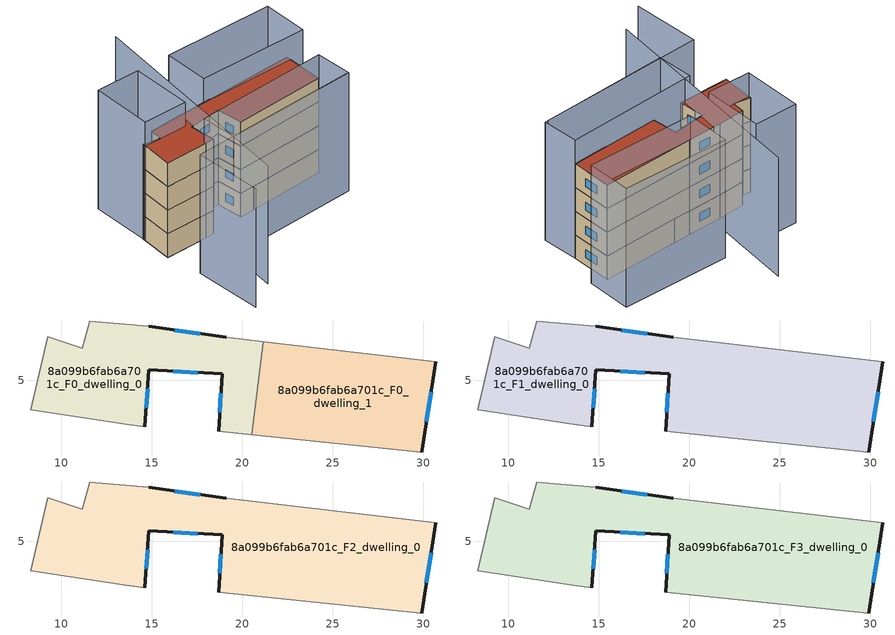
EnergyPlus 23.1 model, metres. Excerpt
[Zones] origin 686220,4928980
8a099b6fab6a701c_F0_dwelling_0
 floor ground (EU_floor_Construction): 20.52,1.98 21.16,7.13 19.12,7.37 14.82,7.97 11.56,8.27 11.16,6.76 9.24,7.4 8.3,3.36 13.57,2.56 14.62,2.43 14.84,5.57 18.88,5.35 18.7,2.17 z0
 wall outside (EU_wall_Construction): 18.7,2.17 18.88,5.35 14.84,5.57 14.62,2.43 / 14.82,7.97 19.12,7.37 z0:3
 wall adiabatic (EU_wall_Construction): 14.62,2.43 13.57,2.56 8.3,3.36 9.24,7.4 11.16,6.76 11.56,8.27 14.82,7.97 / 19.12,7.37 21.16,7.13 / 20.52,1.98 18.7,2.17 z0:3
 wall to 8a099b6fab6a701c_F0_dwelling_1 (EU_wall_Construction): 21.16,7.13 20.52,1.98 z0:3
 window (EU_Window_Construction): 18.76,3.23 18.82,4.29 / 17.53,5.42 16.19,5.49 / 14.77,4.52 14.69,3.47 / 16.25,7.77 17.69,7.57 z1:2
8a099b6fab6a701c_F0_dwelling_1
 floor ground (EU_floor_Construction): 29.91,1.03 30.7,6.01 21.16,7.13 20.52,1.98 z0
 wall outside (EU_wall_Construction): 30.7,6.01 29.91,1.03 z0:3
 wall adiabatic (EU_wall_Construction): 21.16,7.13 30.7,6.01 / 29.91,1.03 20.52,1.98 z0:3
 window (EU_Window_Construction): 30.44,4.35 30.17,2.69 z1:2
8a099b6fab6a701c_F1_dwelling_0
 floor to 8a099b6fab6a701c_F0_dwelling_0 (EU_floor_Construction): 20.52,1.98 21.16,7.13 19.12,7.37 14.82,7.97 11.56,8.27 11.16,6.76 9.24,7.4 8.3,3.36 13.57,2.56 14.62,2.43 14.84,5.57 18.88,5.35 18.7,2.17 z3
 floor to 8a099b6fab6a701c_F0_dwelling_1 (EU_floor_Construction): 29.91,1.03 30.7,6.01 21.16,7.13 20.52,1.98 z3
 wall outside (EU_wall_Construction): 18.7,2.17 18.88,5.35 14.84,5.57 14.62,2.43 / 14.82,7.97 19.12,7.37 / 30.7,6.01 29.91,1.03 z3:6
 wall adiabatic (EU_wall_Construction): 14.62,2.43 13.57,2.56 8.3,3.36 9.24,7.4 11.16,6.76 11.56,8.27 14.82,7.97 / 19.12,7.37 30.7,6.01 / 29.91,1.03 18.7,2.17 z3:6
 window (EU_Window_Construction): 18.76,3.23 18.82,4.29 / 17.53,5.42 16.19,5.49 / 14.77,4.52 14.69,3.47 / 16.25,7.77 17.69,7.57 / 30.44,4.35 30.17,2.69 z4:5
8a099b6fab6a701c_F2_dwelling_0
 floor to 8a099b6fab6a701c_F1_dwelling_0 (EU_floor_Construction): 29.91,1.03 30.7,6.01 19.12,7.37 14.82,7.97 11.56,8.27 11.16,6.76 9.24,7.4 8.3,3.36 13.57,2.56 14.62,2.43 14.84,5.57 18.88,5.35 18.7,2.17 z6
 wall outside (EU_wall_Construction): 18.7,2.17 18.88,5.35 14.84,5.57 14.62,2.43 / 14.82,7.97 19.12,7.37 / 30.7,6.01 29.91,1.03 z6:9
 wall adiabatic (EU_wall_Construction): 14.62,2.43 13.57,2.56 8.3,3.36 9.24,7.4 11.16,6.76 11.56,8.27 14.82,7.97 / 19.12,7.37 30.7,6.01 / 29.91,1.03 18.7,2.17 z6:9
 window (EU_Window_Construction): 18.76,3.23 18.82,4.29 / 17.53,5.42 16.19,5.49 / 14.77,4.52 14.69,3.47 / 16.25,7.77 17.69,7.57 / 30.44,4.35 30.17,2.69 z7:8
8a099b6fab6a701c_F3_dwelling_0
 floor to 8a099b6fab6a701c_F2_dwelling_0 (EU_floor_Construction): 29.91,1.03 30.7,6.01 19.12,7.37 14.82,7.97 11.56,8.27 11.16,6.76 9.24,7.4 8.3,3.36 13.57,2.56 14.62,2.43 14.84,5.57 18.88,5.35 18.7,2.17 z9
 wall outside (EU_wall_Construction): 18.7,2.17 18.88,5.35 14.84,5.57 14.62,2.43 / 14.82,7.97 19.12,7.37 / 30.7,6.01 29.91,1.03 z9:12
 wall adiabatic (EU_wall_Construction): 14.62,2.43 13.57,2.56 8.3,3.36 9.24,7.4 11.16,6.76 11.56,8.27 14.82,7.97 / 19.12,7.37 30.7,6.01 / 29.91,1.03 18.7,2.17 z9:12
 window (EU_Window_Construction): 18.76,3.23 18.82,4.29 / 17.53,5.42 16.19,5.49 / 14.77,4.52 14.69,3.47 / 16.25,7.77 17.69,7.57 / 30.44,4.35 30.17,2.69 z10:11
 roof outside (EU_roof_Construction): 30.7,6.01 29.91,1.03 18.7,2.17 18.88,5.35 14.84,5.57 14.62,2.43 13.57,2.56 8.3,3.36 9.24,7.4 11.16,6.76 11.56,8.27 14.82,7.97 19.12,7.37 z12
shading: 7.38,-9.29 8.32,-1.01 / 8.32,-1.01 29.09,-3.36 / 18.91,19.15 11.35,-7.59 / 29.43,-3.4 13.04,-1.61 / 13.04,-1.61 13.52,2.82 / 13.52,2.82 29.91,1.03 / 29.91,1.03 29.43,-3.4 / 19.91,12.85 33.17,10.63 / 33.17,10.63 32.26,5.17 / 32.26,5.17 18.99,7.39 / 18.99,7.39 19.91,12.85 / 15.75,13.56 14.53,6.2 / 14.53,6.2 9.19,7.09 / 9.19,7.09 10.41,14.44 / 10.41,14.44 15.75,13.56 z0:15
[Building]
EU S2 Campaign: North Axis=0; Terrain=City; Solar Distribution=FullExterior
[Site:Location]
Bologna: Latitude=44.5; Longitude=11.25; Time Zone=1; Elevation=37
[SizingPeriod:WeatherFileDays]
AnnualSizingPeriod: Begin Month=1; Begin Day of Month=1; End Month=12; End Day of Month=31; Day of Week for Start Day=Monday; Use Weather File Daylight Saving Period=No; Use Weather File Rain and Snow Indicators=No
[MATERIAL]
EU_InternalMass_Material: Roughness=MediumRough; Thickness=0.1; Conductivity=1; Density=1800; Specific Heat=900; Thermal Absorptance=0.9; Solar Absorptance=0.7; Visible Absorptance=0.7
[MATERIAL:NOMASS] Roughness=MediumRough; Thermal Absorptance=0.9; Solar Absorptance=0.7; Visible Absorptance=0.7
Name | Thermal Resistance
EU_wall_NoMass | 0.937881
EU_roof_NoMass | 0.548572
EU_floor_NoMass | 0.71348
[WINDOWMATERIAL:SIMPLEGLAZINGSYSTEM]
EU_Window_SimpleGlazing: UFactor=4.25633; Solar Heat Gain Coefficient=0.85; Visible Transmittance=0.85
[CONSTRUCTION]
EU_wall_Construction: EU_wall_NoMass
EU_roof_Construction: EU_roof_NoMass
EU_floor_Construction: EU_floor_NoMass
EU_InternalMass_Construction: EU_InternalMass_Material
EU_Window_Construction: EU_Window_SimpleGlazing
[ZONE] Type=1; Multiplier=1; Ceiling Height=autocalculate; Floor Area=autocalculate; Part of Total Floor Area=Yes
Name | Volume
8a099b6fab6a701c_F0_dwelling_0 | 146.144
8a099b6fab6a701c_F1_dwelling_0 | 292.281
8a099b6fab6a701c_F2_dwelling_0; 8a099b6fab6a701c_F3_dwelling_0 | 292.287
8a099b6fab6a701c_F0_dwelling_1 | 146.141
[INTERNALMASS] Construction=EU_InternalMass_Construction
Name | Zone or ZoneList | Surface Area
8a099b6fab6a701c_F0_dwelling_0_EU_InternalMass | 8a099b6fab6a701c_F0_dwelling_0 | 48.7148
8a099b6fab6a701c_F0_dwelling_1_EU_InternalMass | 8a099b6fab6a701c_F0_dwelling_1 | 48.714
8a099b6fab6a701c_F1_dwelling_0_EU_InternalMass | 8a099b6fab6a701c_F1_dwelling_0 | 97.4285
8a099b6fab6a701c_F2_dwelling_0_EU_InternalMass | 8a099b6fab6a701c_F2_dwelling_0 | 97.4285
8a099b6fab6a701c_F3_dwelling_0_EU_InternalMass | 8a099b6fab6a701c_F3_dwelling_0 | 97.4285
[OTHEREQUIPMENT] Fuel Type=Electricity; Design Level Calculation Method=Watts/Area; Power per Zone Floor Area=1; Fraction Latent=0; Fraction Radiant=0; Fraction Lost=0; Carbon Dioxide Generation Rate=0; EndUse Subcategory=EU_Step8_InternalGains
Name | Zone or ZoneList or Space or SpaceList | Schedule
EU_Step8_InternalGain_8a099b6fab6a701c_F0_dwelling_0_f000 | 8a099b6fab6a701c_F0_dwelling_0 | EU_Step8_GainSchedule_8a099b6fab6a701c_F0_dwelling_0_f000
EU_Step8_InternalGain_8a099b6fab6a701c_F0_dwelling_1_f000 | 8a099b6fab6a701c_F0_dwelling_1 | EU_Step8_GainSchedule_8a099b6fab6a701c_F0_dwelling_1_f000
EU_Step8_InternalGain_8a099b6fab6a701c_F1_dwelling_0_f000 | 8a099b6fab6a701c_F1_dwelling_0 | EU_Step8_GainSchedule_8a099b6fab6a701c_F1_dwelling_0_f000
EU_Step8_InternalGain_8a099b6fab6a701c_F2_dwelling_0_f000 | 8a099b6fab6a701c_F2_dwelling_0 | EU_Step8_GainSchedule_8a099b6fab6a701c_F2_dwelling_0_f000
EU_Step8_InternalGain_8a099b6fab6a701c_F3_dwelling_0_f000 | 8a099b6fab6a701c_F3_dwelling_0 | EU_Step8_GainSchedule_8a099b6fab6a701c_F3_dwelling_0_f000
[ZONEVENTILATION:DESIGNFLOWRATE] Schedule=EU_AlwaysOn; Design Flow Rate Calculation Method=AirChanges/Hour; Air Changes per Hour=0.687892; Ventilation Type=Natural; Fan Pressure Rise=0; Fan Total Efficiency=1; Constant Term Coefficient=1; Temperature Term Coefficient=0; Velocity Term Coefficient=0; Velocity Squared Term Coefficient=0; Minimum Indoor Temperature=-100; Maximum Indoor Temperature=100; Delta Temperature=-100; Minimum Outdoor Temperature=-100; Maximum Outdoor Temperature=100; Maximum Wind Speed=40
Name | Zone or ZoneList or Space or SpaceList
EU_ConstantAir_8a099b6fab6a701c_F0_dwelling_0 | 8a099b6fab6a701c_F0_dwelling_0
EU_ConstantAir_8a099b6fab6a701c_F0_dwelling_1 | 8a099b6fab6a701c_F0_dwelling_1
EU_ConstantAir_8a099b6fab6a701c_F1_dwelling_0 | 8a099b6fab6a701c_F1_dwelling_0
EU_ConstantAir_8a099b6fab6a701c_F2_dwelling_0 | 8a099b6fab6a701c_F2_dwelling_0
EU_ConstantAir_8a099b6fab6a701c_F3_dwelling_0 | 8a099b6fab6a701c_F3_dwelling_0
[HVACTEMPLATE:THERMOSTAT] Constant Heating Setpoint=20; Constant Cooling Setpoint=50
EU_HeatOnly_8a099b6fab6a701c_F0_dwelling_0; EU_HeatOnly_8a099b6fab6a701c_F0_dwelling_1; EU_HeatOnly_8a099b6fab6a701c_F1_dwelling_0; EU_HeatOnly_8a099b6fab6a701c_F2_dwelling_0; EU_HeatOnly_8a099b6fab6a701c_F3_dwelling_0
[HVACTEMPLATE:ZONE:IDEALLOADSAIRSYSTEM] System Availability Schedule=EU_AlwaysOn; Maximum Heating Supply Air Temperature=50; Minimum Cooling Supply Air Temperature=13; Maximum Heating Supply Air Humidity Ratio=0.0156; Minimum Cooling Supply Air Humidity Ratio=0.0077; Heating Limit=NoLimit; Cooling Limit=NoLimit; Heating Availability Schedule=EU_AlwaysOn; Cooling Availability Schedule=EU_CoolingOff; Dehumidification Control Type=ConstantSensibleHeatRatio; Cooling Sensible Heat Ratio=0.7; Dehumidification Setpoint=60; Humidification Control Type=None; Humidification Setpoint=30; Outdoor Air Method=None; Outdoor Air Flow Rate per Person=0.00944; Outdoor Air Flow Rate per Zone Floor Area=0; Outdoor Air Flow Rate per Zone=0; Demand Controlled Ventilation Type=None; Outdoor Air Economizer Type=NoEconomizer; Heat Recovery Type=None; Sensible Heat Recovery Effectiveness=0.7; Latent Heat Recovery Effectiveness=0.65
Name | Template Thermostat
8a099b6fab6a701c_F0_dwelling_0 | EU_HeatOnly_8a099b6fab6a701c_F0_dwelling_0
8a099b6fab6a701c_F0_dwelling_1 | EU_HeatOnly_8a099b6fab6a701c_F0_dwelling_1
8a099b6fab6a701c_F1_dwelling_0 | EU_HeatOnly_8a099b6fab6a701c_F1_dwelling_0
8a099b6fab6a701c_F2_dwelling_0 | EU_HeatOnly_8a099b6fab6a701c_F2_dwelling_0
8a099b6fab6a701c_F3_dwelling_0 | EU_HeatOnly_8a099b6fab6a701c_F3_dwelling_0
[SIZING:ZONE] Zone Cooling Design Supply Air Temperature Input Method=SupplyAirTemperature; Zone Cooling Design Supply Air Temperature=13; Zone Heating Design Supply Air Temperature Input Method=SupplyAirTemperature; Zone Heating Design Supply Air Temperature=50; Zone Cooling Design Supply Air Humidity Ratio=0.008; Zone Heating Design Supply Air Humidity Ratio=0.008; Cooling Design Air Flow Method=DesignDay; Cooling Design Air Flow Rate=0; Cooling Minimum Air Flow per Zone Floor Area=0.000762; Cooling Minimum Air Flow=0; Cooling Minimum Air Flow Fraction=0.2; Heating Design Air Flow Method=DesignDay; Heating Design Air Flow Rate=0; Heating Maximum Air Flow per Zone Floor Area=0.002032; Heating Maximum Air Flow=0.141576; Heating Maximum Air Flow Fraction=0.3; Account for Dedicated Outdoor Air System=No; Dedicated Outdoor Air System Control Strategy=NeutralSupplyAir; Dedicated Outdoor Air Low Setpoint Temperature for Design=autosize; Dedicated Outdoor Air High Setpoint Temperature for Design=autosize; Zone Load Sizing Method=Sensible Load Only No Latent Load; Zone Latent Cooling Design Supply Air Humidity Ratio Input Method=HumidityRatioDifference; Zone Cooling Design Supply Air Humidity Ratio Difference=0.005; Zone Latent Heating Design Supply Air Humidity Ratio Input Method=HumidityRatioDifference; Zone Humidification Design Supply Air Humidity Ratio Difference=0.005
8a099b6fab6a701c_F0_dwelling_0; 8a099b6fab6a701c_F0_dwelling_1; 8a099b6fab6a701c_F1_dwelling_0; 8a099b6fab6a701c_F2_dwelling_0; 8a099b6fab6a701c_F3_dwelling_0
[SCHEDULE:CONSTANT]
Name | Hourly Value
EU_AlwaysOn | 1
EU_CoolingOff | 0
[SCHEDULE:FILE] Column Number=1; Rows to Skip at Top=0; Number of Hours of Data=8760; Column Separator=Comma; Interpolate to Timestep=No; Minutes per Item=60; Adjust Schedule for Daylight Savings=Yes
Name | File
EU_Step8_GainSchedule_8a099b6fab6a701c_F0_dwelling_0_f000 | ../../schedules/8a099b6fab6a701c/8a099b6fab6a701c_F0_dwelling_0_f000_gain.csv
EU_Step8_GainSchedule_8a099b6fab6a701c_F0_dwelling_1_f000 | ../../schedules/8a099b6fab6a701c/8a099b6fab6a701c_F0_dwelling_1_f000_gain.csv
EU_Step8_GainSchedule_8a099b6fab6a701c_F1_dwelling_0_f000 | ../../schedules/8a099b6fab6a701c/8a099b6fab6a701c_F1_dwelling_0_f000_gain.csv
EU_Step8_GainSchedule_8a099b6fab6a701c_F2_dwelling_0_f000 | ../../schedules/8a099b6fab6a701c/8a099b6fab6a701c_F2_dwelling_0_f000_gain.csv
EU_Step8_GainSchedule_8a099b6fab6a701c_F3_dwelling_0_f000 | ../../schedules/8a099b6fab6a701c/8a099b6fab6a701c_F3_dwelling_0_f000_gain.csv
